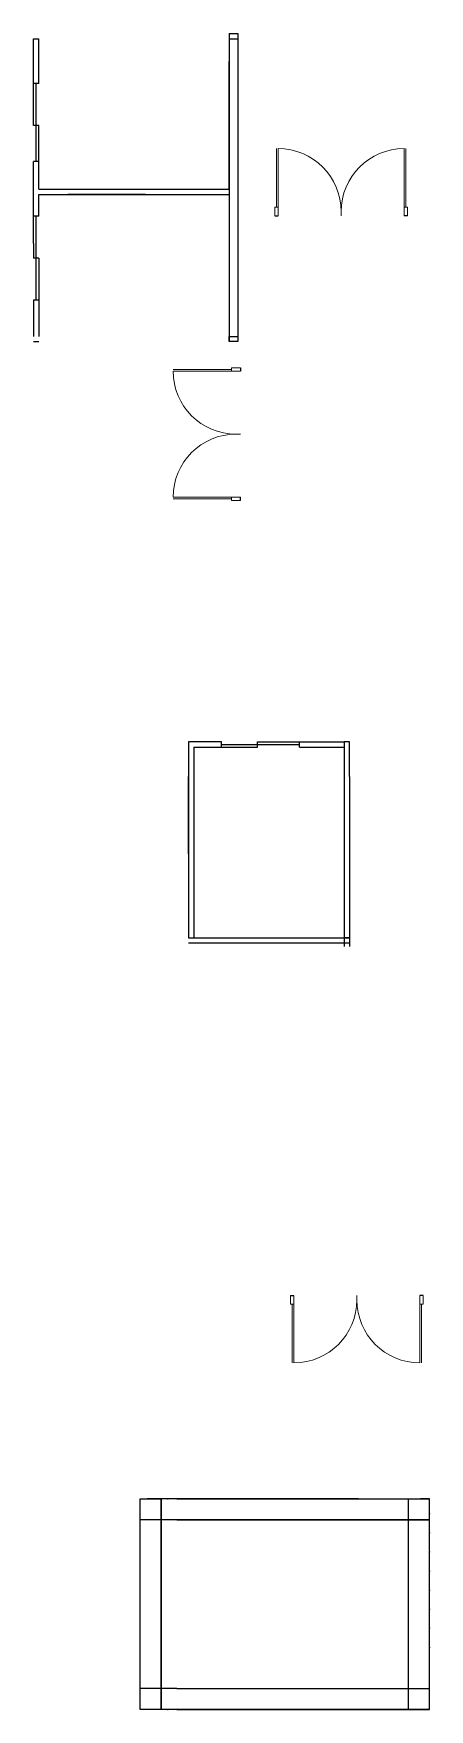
# Model space of a CAD drawing. Header units: inches. Extents: x 35258 to 134537, y 25067 to 83300.
# Drawn here: x 66928 to 67155, y 38717 to 39675 of the extents above; entities that cross this region are included whole.
import ezdxf

# ---------------------------------------------------------------- set-up
doc = ezdxf.new("R2010")
doc.units = ezdxf.units.IN
doc.header["$LTSCALE"] = 5
doc.header["$MEASUREMENT"] = 0
doc.layers.add('G-FIX', color=4, linetype='Continuous', lineweight=9)

msp = doc.modelspace()

# ---------------------------------------------------------------- linework, layer by layer
for p, q in [((66927.93, 39646.36), (66927.93, 39671.87)), ((66927.93, 39671.87), (66930.93, 39671.87)), ((66930.93, 39646.36), (66930.93, 39671.87)), ((67039.86, 39674.87), (67039.86, 39671.87)), ((67039.86, 39674.87), (67044.86, 39674.87)), ((67039.86, 39671.87), (67044.86, 39671.87)), ((67039.86, 39671.87), (67039.86, 39498.73)), ((67039.86, 39671.87), (67044.86, 39671.87)), ((67044.86, 39674.87), (67044.86, 39498.73)), ((66930.93, 39646.36), (66930.93, 39658.87)), ((67039.86, 39585.86), (67039.86, 39658.87)), ((66927.93, 39622.36), (66927.93, 39646.36)), ((66930.93, 39646.36), (66927.93, 39646.36)), ((66930.93, 39646.36), (66927.93, 39646.36)), ((66929.43, 39622.36), (66929.43, 39646.36)), ((66930.93, 39622.36), (66927.93, 39622.36)), ((66929.43, 39601.63), (66929.43, 39622.36)), ((66930.93, 39585.86), (66930.93, 39622.36)), ((66927.93, 39554.87), (66927.93, 39601.63)), ((66930.93, 39601.63), (66927.93, 39601.63)), ((66930.93, 39585.86), (67039.86, 39585.86)), ((66930.93, 39570.51), (66930.93, 39582.86)), ((66930.93, 39582.86), (67039.86, 39582.86)), ((66992.01, 39582.86), (66947.65, 39582.86)), ((67065.98, 39573.57), (67065.97, 39573.57)), ((67065.97, 39573.57), (67065.98, 39573.57)), ((67103.97, 39573.57), (67103.97, 39573.57)), ((67103.97, 39573.57), (67103.97, 39573.57)), ((67103.97, 39573.57), (67103.97, 39573.57)), ((67103.97, 39573.57), (67103.97, 39573.57)), ((67141.96, 39573.57), (67141.97, 39573.57)), ((67141.97, 39573.57), (67141.96, 39573.57)), ((66930.93, 39570.51), (66927.93, 39570.51)), ((66930.93, 39570.51), (66927.93, 39570.51)), ((66929.43, 39546.51), (66929.43, 39570.51)), ((67065.97, 39570.57), (67067.97, 39570.57)), ((67141.97, 39570.57), (67139.97, 39570.57)), ((66927.93, 39554.87), (66927.93, 39546.51)), ((66930.93, 39546.51), (66927.93, 39546.51)), ((66929.43, 39522.51), (66929.43, 39546.51)), ((66930.93, 39546.51), (66930.93, 39501.73)), ((66927.93, 39522.51), (66927.93, 39501.73)), ((66930.93, 39522.51), (66927.93, 39522.51)), ((66927.93, 39498.73), (66930.93, 39498.73)), ((67039.86, 39498.73), (67039.86, 39501.73)), ((67039.86, 39501.73), (67044.86, 39501.73)), ((67044.86, 39498.73), (67039.86, 39498.73)), ((67043.32, 39483.8), (67043.32, 39483.81)), ((67043.32, 39483.81), (67043.32, 39483.8)), ((67046.32, 39483.81), (67046.32, 39481.81)), ((67043.32, 39445.81), (67043.32, 39445.81)), ((67043.32, 39445.81), (67043.32, 39445.81)), ((67043.32, 39445.81), (67043.32, 39445.81)), ((67043.32, 39445.81), (67043.32, 39445.81)), ((67043.32, 39407.82), (67043.32, 39407.81)), ((67043.32, 39407.81), (67043.32, 39407.82)), ((67046.32, 39407.81), (67046.32, 39409.81)), ((67035.46, 39269.87), (67016.7, 39269.87)), ((67016.7, 39269.87), (67016.7, 39266.87)), ((67016.7, 39266.87), (67016.7, 39157.94)), ((67019.7, 39266.87), (67056.2, 39266.87)), ((67019.7, 39266.87), (67019.7, 39157.94)), ((67035.46, 39266.87), (67035.46, 39269.87)), ((67035.46, 39268.37), (67056.2, 39268.37)), ((67056.2, 39269.87), (67080.2, 39269.87)), ((67056.2, 39266.87), (67056.2, 39269.87)), ((67056.2, 39268.37), (67080.2, 39268.37)), ((67080.2, 39266.87), (67080.2, 39269.87)), ((67080.2, 39266.87), (67080.2, 39269.87)), ((67080.2, 39269.87), (67105.71, 39269.87)), ((67080.2, 39266.87), (67092.7, 39266.87)), ((67080.2, 39266.87), (67105.71, 39266.87)), ((67105.71, 39269.87), (67105.71, 39152.94)), ((67108.71, 39269.87), (67105.71, 39269.87)), ((67108.71, 39250.15), (67108.71, 39269.87)), ((67016.7, 39205.78), (67016.7, 39250.15)), ((67105.71, 39250.15), (67105.71, 39157.94)), ((67108.71, 39250.15), (67108.71, 39157.94)), ((67108.71, 39226.12), (67108.71, 39226.12)), ((67108.71, 39193.39), (67108.71, 39193.39)), ((67016.7, 39157.94), (67108.71, 39157.94)), ((67016.7, 39154.94), (67108.71, 39154.94)), ((67019.7, 39157.94), (67092.7, 39157.94)), ((67108.71, 39157.94), (67105.71, 39157.94)), ((67105.71, 39157.94), (67105.71, 39152.94)), ((67108.71, 39157.94), (67108.71, 39152.94)), ((67074.96, 38953.33), (67076.96, 38953.33)), ((67074.97, 38950.33), (67074.96, 38950.33)), ((67074.96, 38950.33), (67074.97, 38950.33)), ((67112.96, 38950.33), (67112.96, 38950.33)), ((67112.96, 38950.33), (67112.96, 38950.33)), ((67112.96, 38950.33), (67112.96, 38950.33)), ((67112.96, 38950.33), (67112.96, 38950.33)), ((67150.96, 38953.33), (67148.96, 38953.33)), ((67150.95, 38950.33), (67150.96, 38950.33)), ((67150.96, 38950.33), (67150.95, 38950.33)), ((66988.96, 38716.68), (66988.93, 38837.02)), ((66988.96, 38728.72), (66988.96, 38837.02)), ((66988.96, 38837.02), (66992.96, 38837.02)), ((67000.93, 38837.02), (66992.96, 38837.02)), ((66992.96, 38837.02), (67000.96, 38837.02)), ((67009.96, 38837.02), (67000.93, 38837.02)), ((67000.96, 38716.69), (67000.93, 38837.02)), ((67000.96, 38837.02), (67000.96, 38716.72)), ((67000.96, 38837.02), (67000.96, 38825.02)), ((67113.92, 38837.06), (67004.83, 38837.06)), ((67009.96, 38837.02), (67154.49, 38837.06)), ((67113.92, 38837.06), (67113.92, 38837.06)), ((67142.52, 38716.72), (67142.49, 38837.05)), ((67154.49, 38837.06), (67149.37, 38837.06)), ((67154.49, 38837.06), (67154.49, 38837.06)), ((67154.49, 38831.94), (67154.49, 38837.06)), ((67154.52, 38716.72), (67154.49, 38837.06)), ((67000.96, 38825.02), (66988.94, 38825.02)), ((67154.5, 38825.06), (66992.93, 38825.02)), ((67009.96, 38825.02), (66992.93, 38825.02)), ((67009.99, 38825.02), (67000.96, 38825.02)), ((67009.96, 38825.02), (67154.5, 38825.06)), ((67009.96, 38825.02), (67154.51, 38825.02)), ((67154.5, 38825.06), (67009.99, 38825.02)), ((67000.96, 38728.72), (66988.96, 38728.72)), ((67009.99, 38728.72), (67000.96, 38728.72)), ((67009.99, 38728.72), (67154.52, 38728.75)), ((67149.4, 38716.75), (66988.96, 38716.75)), ((66988.96, 38716.72), (66989, 38716.75)), ((66992.96, 38716.72), (66988.96, 38716.72)), ((67154.52, 38716.75), (66992.96, 38716.72)), ((67009.99, 38716.72), (66992.96, 38716.72)), ((67113.95, 38716.75), (67004.86, 38716.75)), ((67004.86, 38716.75), (67004.86, 38716.72)), ((67009.99, 38716.72), (67154.52, 38716.75)), ((67009.99, 38716.72), (67154.54, 38716.72)), ((67015.77, 38716.75), (67015.77, 38716.72)), ((67026.68, 38716.75), (67026.68, 38716.72)), ((67037.59, 38716.75), (67037.59, 38716.72)), ((67048.49, 38716.75), (67048.49, 38716.72)), ((67059.4, 38716.75), (67059.4, 38716.72)), ((67070.31, 38716.75), (67070.31, 38716.72)), ((67081.22, 38716.75), (67081.22, 38716.72)), ((67154.52, 38716.75), (67089.48, 38716.75)), ((67092.13, 38716.75), (67092.13, 38716.72)), ((67103.04, 38716.75), (67103.04, 38716.72)), ((67113.95, 38716.75), (67113.95, 38716.75)), ((67113.95, 38716.75), (67113.95, 38716.72)), ((67154.52, 38716.75), (67149.4, 38716.75))]:
    msp.add_line(p, q)
for p in [(67004.83, 38837.06), (67015.74, 38837.06), (67026.65, 38837.06), (67037.56, 38837.06), (67048.47, 38837.06), (67059.37, 38837.06), (67070.28, 38837.06), (67081.19, 38837.06), (67092.1, 38837.06), (67103.01, 38837.06), (67154.5, 38828.57), (67154.5, 38817.66), (67154.5, 38806.75), (67154.5, 38795.84), (67154.51, 38784.94), (67154.51, 38774.03), (67154.51, 38763.12), (67154.52, 38752.21), (67004.86, 38716.75), (67015.77, 38716.75), (67026.68, 38716.75), (67037.59, 38716.75), (67048.49, 38716.75), (67059.4, 38716.75), (67070.31, 38716.75), (67081.22, 38716.75), (67092.13, 38716.75), (67103.04, 38716.75)]:
    msp.add_point(p)
at = {"layer": 'G-FIX'}
for p, q in [((67066.97, 39575.57), (67066.97, 39609.07)), ((67067.97, 39570.57), (67067.97, 39609.07)), ((67139.97, 39570.57), (67139.97, 39609.07)), ((67140.97, 39575.57), (67140.97, 39609.07)), ((67067.97, 39575.57), (67067.97, 39570.57)), ((67103.97, 39570.57), (67103.97, 39573.57)), ((67103.97, 39570.57), (67103.97, 39573.57)), ((67139.97, 39575.57), (67139.97, 39570.57)), ((67041.32, 39482.81), (67007.82, 39482.81)), ((67046.32, 39481.81), (67007.82, 39481.81)), ((67041.32, 39481.81), (67046.32, 39481.81)), ((67046.32, 39445.81), (67043.32, 39445.81)), ((67046.32, 39445.81), (67043.32, 39445.81)), ((67046.32, 39409.81), (67007.82, 39409.81)), ((67041.32, 39408.81), (67007.82, 39408.81)), ((67041.32, 39409.81), (67046.32, 39409.81)), ((67076.96, 38953.33), (67076.96, 38914.83)), ((67076.96, 38948.33), (67076.96, 38953.33)), ((67112.96, 38953.33), (67112.96, 38950.33)), ((67112.96, 38953.33), (67112.96, 38950.33)), ((67148.96, 38953.33), (67148.96, 38914.83)), ((67148.96, 38948.33), (67148.96, 38953.33)), ((67075.96, 38948.33), (67075.96, 38914.83)), ((67149.96, 38948.33), (67149.96, 38914.83))]:
    msp.add_line(p, q, dxfattribs=at)
for points in [[(67065.97, 39570.57), (67067.97, 39570.57), (67067.97, 39575.57), (67065.97, 39575.57)], [(67141.97, 39570.57), (67139.97, 39570.57), (67139.97, 39575.57), (67141.97, 39575.57)], [(67046.32, 39483.81), (67046.32, 39481.81), (67041.32, 39481.81), (67041.32, 39483.81)], [(67046.32, 39407.81), (67046.32, 39409.81), (67041.32, 39409.81), (67041.32, 39407.81)], [(67074.96, 38953.33), (67076.96, 38953.33), (67076.96, 38948.33), (67074.96, 38948.33)], [(67150.96, 38953.33), (67148.96, 38953.33), (67148.96, 38948.33), (67150.96, 38948.33)]]:
    msp.add_lwpolyline(points, close=True, dxfattribs=at)
for points in [[(67103.97, 39573.57), (67103.97, 39570.57)], [(67103.97, 39573.57), (67103.97, 39570.57)], [(67103.97, 39570.57), (67103.97, 39573.57)], [(67103.97, 39570.57), (67103.97, 39573.57)], [(67043.32, 39445.81), (67046.32, 39445.81)], [(67046.32, 39445.81), (67043.32, 39445.81)], [(67043.32, 39445.81), (67046.32, 39445.81)], [(67046.32, 39445.81), (67043.32, 39445.81)], [(67112.96, 38950.33), (67112.96, 38953.33)], [(67112.96, 38953.33), (67112.96, 38950.33)], [(67112.96, 38950.33), (67112.96, 38953.33)], [(67112.96, 38953.33), (67112.96, 38950.33)]]:
    msp.add_lwpolyline(points, dxfattribs=at)
for centre, start, end in [((67067.97, 39573.07), 0, 90), ((67139.97, 39573.07), 90, 180), ((67043.82, 39481.81), 180, 270), ((67043.82, 39409.81), 90, 180), ((67076.96, 38950.83), 270, 0), ((67148.96, 38950.83), 180, 270)]:
    msp.add_arc(centre, 36, start, end, dxfattribs=at)

doc.saveas('drawing.dxf')
